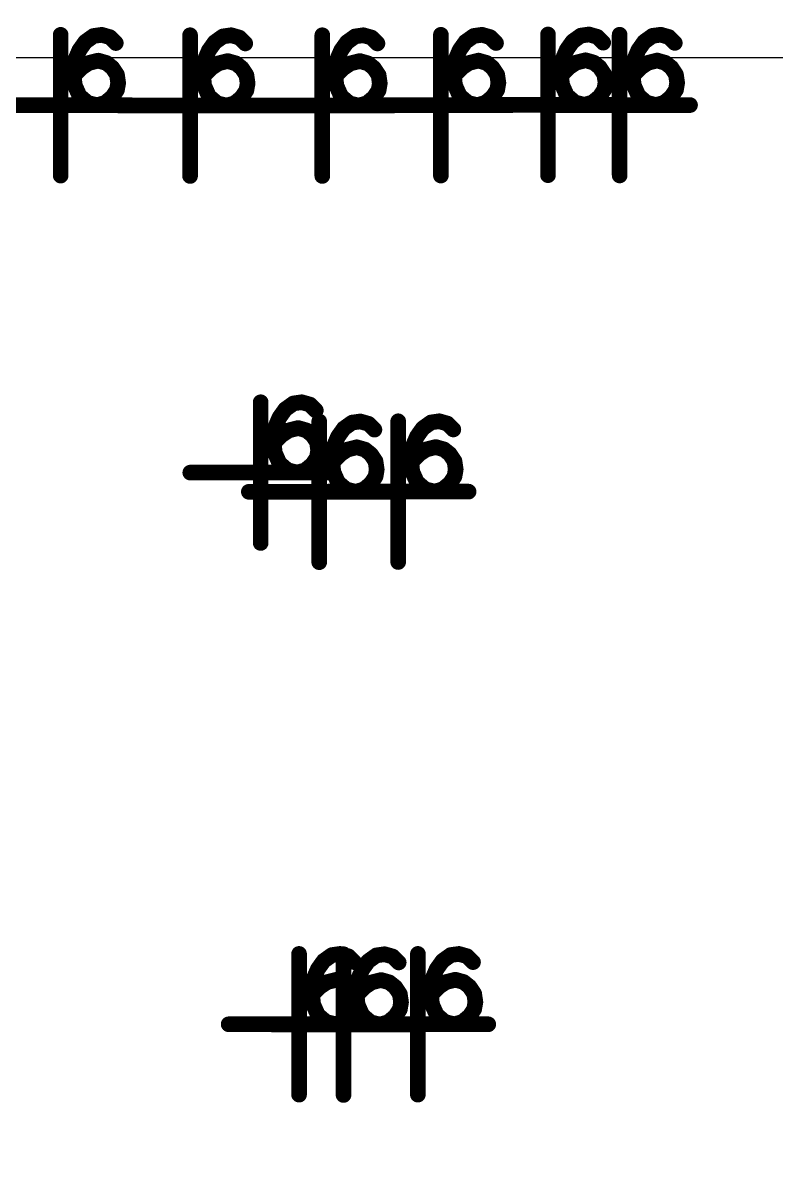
# Model space of a CAD drawing. Header units: millimetres. Extents: x 3362 to 3827, y -139 to 191.
# Drawn here: x 3596.77 to 3602.88, y 16.94 to 26.34 of the extents above; entities that cross this region are included whole.
import ezdxf

# ---------------------------------------------------------------- set-up
doc = ezdxf.new("R2010")
doc.units = ezdxf.units.MM
doc.header["$LTSCALE"] = 23.1
doc.layers.get('0').update_dxf_attribs({"linetype": 'CONTINUOUS'})

# ---------------------------------------------------------------- blocks, each defined once
blk = doc.blocks.new('PAD_R1')
at = {"const_width": 0.5}
blk.add_lwpolyline([(0.25, 0, 1), (-0.25, 0, 1)], format="xyb", close=True, dxfattribs=at)

msp = doc.modelspace()

# ---------------------------------------------------------------- linework, layer by layer
for points, const_width in [([(3597.3653, 26.304), (3597.3831, 26.1783)], 0.0672), ([(3597.4583, 26.2974), (3597.4235, 26.1753)], 0.0695), ([(3598.4161, 26.3007), (3598.4339, 26.175)], 0.0672), ([(3598.5091, 26.2941), (3598.4743, 26.172)], 0.0695), ([(3599.4895, 26.3007), (3599.5073, 26.175)], 0.0672), ([(3599.5825, 26.2941), (3599.5477, 26.172)], 0.0695), ([(3600.4522, 26.3043), (3600.4699, 26.1785)], 0.0672), ([(3600.5452, 26.2977), (3600.5103, 26.1755)], 0.0695), ([(3601.3219, 26.3071), (3601.3396, 26.1813)], 0.0672), ([(3601.4149, 26.3004), (3601.38, 26.1783)], 0.0695), ([(3601.9035, 26.305), (3601.9213, 26.1793)], 0.0672), ([(3601.9965, 26.2984), (3601.9617, 26.1763)], 0.0695), ([(3597.0742, 26.2459), (3597.0742, 25.1029)], 0.127), ([(3597.1987, 26.1923), (3597.3021, 26.1185)], 0.0818), ([(3597.2706, 26.2642), (3597.3445, 26.1609)], 0.0821), ([(3597.5431, 26.2478), (3597.4533, 26.158)], 0.0675), ([(3598.125, 26.2426), (3598.125, 25.0996)], 0.127), ([(3598.2495, 26.189), (3598.3529, 26.1152)], 0.0818), ([(3598.3214, 26.2609), (3598.3953, 26.1576)], 0.0821), ([(3598.5939, 26.2445), (3598.5041, 26.1547)], 0.0675), ([(3599.1984, 26.2426), (3599.1984, 25.0996)], 0.127), ([(3599.3229, 26.189), (3599.4263, 26.1152)], 0.0818), ([(3599.3948, 26.2609), (3599.4687, 26.1576)], 0.0821), ([(3599.6673, 26.2445), (3599.5775, 26.1547)], 0.0675), ([(3600.1611, 26.2461), (3600.1611, 25.1031)], 0.127), ([(3600.2856, 26.1926), (3600.3889, 26.1188)], 0.0818), ([(3600.3575, 26.2645), (3600.4313, 26.1612)], 0.0821), ([(3600.6299, 26.2481), (3600.5401, 26.1583)], 0.0675), ([(3601.0308, 26.2489), (3601.0308, 25.1059)], 0.127), ([(3601.1553, 26.1954), (3601.2586, 26.1216)], 0.0818), ([(3601.2272, 26.2673), (3601.301, 26.164)], 0.0821), ([(3601.4996, 26.2509), (3601.4098, 26.1611)], 0.0675), ([(3601.6125, 26.2469), (3601.6125, 25.1039)], 0.127), ([(3601.7369, 26.1933), (3601.8403, 26.1196)], 0.0818), ([(3601.8088, 26.2653), (3601.8827, 26.1619)], 0.0821), ([(3602.0813, 26.2488), (3601.9915, 26.159)], 0.0675), ([(3597.1539, 26.1138), (3597.2706, 26.0637)], 0.0727), ([(3598.2047, 26.1105), (3598.3214, 26.0604)], 0.0727), ([(3599.2781, 26.1105), (3599.3948, 26.0604)], 0.0727), ([(3600.2408, 26.1141), (3600.3575, 26.0639)], 0.0727), ([(3601.1105, 26.1169), (3601.2272, 26.0667)], 0.0727), ([(3601.6921, 26.1148), (3601.8089, 26.0647)], 0.0727), ([(3597.1294, 26.0277), (3597.255, 26.0084)], 0.0754), ([(3597.239, 26.051), (3597.3095, 25.9454)], 0.0687), ([(3597.3255, 26.0884), (3597.3563, 25.9652)], 0.0785), ([(3597.4299, 26.0878), (3597.395, 25.9657)], 0.0695), ([(3597.5093, 26.0477), (3597.4299, 25.9487)], 0.0609), ([(3598.1802, 26.0244), (3598.3058, 26.0051)], 0.0754), ([(3598.2898, 26.0477), (3598.3603, 25.9421)], 0.0687), ([(3598.3763, 26.0851), (3598.4071, 25.9619)], 0.0785), ([(3598.4806, 26.0845), (3598.4458, 25.9624)], 0.0695), ([(3598.5601, 26.0444), (3598.4807, 25.9454)], 0.0609), ([(3599.2536, 26.0244), (3599.3792, 26.0051)], 0.0754), ([(3599.3632, 26.0477), (3599.4337, 25.9421)], 0.0687), ([(3599.4497, 26.0851), (3599.4805, 25.9619)], 0.0785), ([(3599.5541, 26.0845), (3599.5192, 25.9624)], 0.0695), ([(3599.6335, 26.0444), (3599.5541, 25.9454)], 0.0609), ([(3600.2163, 26.028), (3600.3418, 26.0087)], 0.0754), ([(3600.3259, 26.0513), (3600.3963, 25.9456)], 0.0687), ([(3600.4124, 26.0886), (3600.4432, 25.9654)], 0.0785), ([(3600.5167, 26.0881), (3600.4819, 25.966)], 0.0695), ([(3600.5962, 26.048), (3600.5167, 25.9489)], 0.0609), ([(3601.086, 26.0308), (3601.2115, 26.0115)], 0.0754), ([(3601.1239, 25.9937), (3601.2137, 25.9039)], 0.0945), ([(3601.1956, 26.0541), (3601.266, 25.9484)], 0.0687), ([(3601.2821, 26.0914), (3601.3129, 25.9682)], 0.0785), ([(3601.3864, 26.0909), (3601.3516, 25.9688)], 0.0695), ([(3601.4659, 26.0508), (3601.3864, 25.9517)], 0.0609), ([(3601.6677, 26.0287), (3601.7932, 26.0095)], 0.0754), ([(3601.7773, 26.0521), (3601.8477, 25.9464)], 0.0687), ([(3601.8638, 26.0894), (3601.8945, 25.9662)], 0.0785), ([(3601.9681, 26.0889), (3601.9332, 25.9667)], 0.0695), ([(3602.0475, 26.0488), (3601.9681, 25.9497)], 0.0609), ([(3597.1218, 25.9783), (3597.2474, 25.959)], 0.0754), ([(3597.1674, 25.9906), (3597.2572, 25.9009)], 0.0945), ([(3597.5652, 25.9858), (3597.4596, 25.9154)], 0.0687), ([(3598.1726, 25.975), (3598.2982, 25.9557)], 0.0754), ([(3598.2182, 25.9873), (3598.308, 25.8976)], 0.0945), ([(3598.616, 25.9825), (3598.5104, 25.9121)], 0.0687), ([(3599.246, 25.975), (3599.3716, 25.9557)], 0.0754), ([(3599.2916, 25.9873), (3599.3814, 25.8976)], 0.0945), ([(3599.6894, 25.9825), (3599.5838, 25.9121)], 0.0687), ([(3600.2087, 25.9786), (3600.3342, 25.9593)], 0.0754), ([(3600.2542, 25.9909), (3600.344, 25.9011)], 0.0945), ([(3600.6521, 25.9861), (3600.5464, 25.9156)], 0.0687), ([(3601.0784, 25.9814), (3601.2039, 25.9621)], 0.0754), ([(3601.5218, 25.9888), (3601.4161, 25.9184)], 0.0687), ([(3601.6601, 25.9793), (3601.7856, 25.96)], 0.0754), ([(3601.7056, 25.9917), (3601.7954, 25.9019)], 0.0945), ([(3602.1034, 25.9868), (3601.9978, 25.9164)], 0.0687), ([(3597.1205, 25.8775), (3597.2469, 25.8903)], 0.0955), ([(3597.1495, 25.7677), (3597.2656, 25.8192)], 0.0939), ([(3597.5991, 25.8977), (3597.4734, 25.8795)], 0.0675), ([(3597.5989, 25.816), (3597.4736, 25.8372)], 0.058), ([(3598.1713, 25.8742), (3598.2977, 25.887)], 0.0955), ([(3598.2003, 25.7644), (3598.3164, 25.8159)], 0.0939), ([(3598.6499, 25.8944), (3598.5242, 25.8762)], 0.0675), ([(3598.6497, 25.8127), (3598.5244, 25.8339)], 0.058), ([(3599.2447, 25.8742), (3599.3711, 25.887)], 0.0955), ([(3599.2737, 25.7644), (3599.3898, 25.8159)], 0.0939), ([(3599.7233, 25.8944), (3599.5976, 25.8762)], 0.0675), ([(3599.7231, 25.8127), (3599.5978, 25.8339)], 0.058), ([(3600.2074, 25.8777), (3600.3337, 25.8906)], 0.0955), ([(3600.2364, 25.768), (3600.3525, 25.8195)], 0.0939), ([(3600.686, 25.8979), (3600.5603, 25.8798)], 0.0675), ([(3600.6857, 25.8163), (3600.5605, 25.8375)], 0.058), ([(3601.0771, 25.8805), (3601.2034, 25.8934)], 0.0955), ([(3601.1061, 25.7708), (3601.2222, 25.8223)], 0.0939), ([(3601.5557, 25.9007), (3601.43, 25.8826)], 0.0675), ([(3601.5554, 25.8191), (3601.4302, 25.8403)], 0.058), ([(3601.6588, 25.8785), (3601.7851, 25.8913)], 0.0955), ([(3601.6878, 25.7687), (3601.8038, 25.8203)], 0.0939), ([(3602.1373, 25.8987), (3602.0116, 25.8805)], 0.0675), ([(3602.1371, 25.8171), (3602.0119, 25.8382)], 0.058), ([(3597.2188, 25.6737), (3597.3013, 25.7702)], 0.0879), ([(3597.3161, 25.6223), (3597.3469, 25.7455)], 0.0785), ([(3597.4204, 25.6228), (3597.3854, 25.7449)], 0.0692), ([(3597.5053, 25.6683), (3597.4242, 25.766)], 0.0743), ([(3597.5652, 25.7343), (3597.4596, 25.8047)], 0.0687), ([(3598.2695, 25.6704), (3598.3521, 25.7669)], 0.0879), ([(3598.3669, 25.619), (3598.3977, 25.7422)], 0.0785), ([(3598.4712, 25.6195), (3598.4362, 25.7416)], 0.0692), ([(3598.5561, 25.665), (3598.475, 25.7627)], 0.0743), ([(3598.616, 25.731), (3598.5104, 25.8014)], 0.0687), ([(3599.343, 25.6704), (3599.4255, 25.7669)], 0.0879), ([(3599.4403, 25.619), (3599.4711, 25.7422)], 0.0785), ([(3599.5446, 25.6195), (3599.5096, 25.7416)], 0.0692), ([(3599.6295, 25.665), (3599.5484, 25.7627)], 0.0743), ([(3599.6894, 25.731), (3599.5838, 25.8014)], 0.0687), ([(3600.3056, 25.674), (3600.3882, 25.7705)], 0.0879), ([(3600.403, 25.6225), (3600.4338, 25.7457)], 0.0785), ([(3600.5072, 25.6231), (3600.4723, 25.7452)], 0.0692), ([(3600.5922, 25.6686), (3600.511, 25.7662)], 0.0743), ([(3600.6521, 25.7345), (3600.5464, 25.805)], 0.0687), ([(3601.1753, 25.6768), (3601.2579, 25.7733)], 0.0879), ([(3601.2727, 25.6253), (3601.3035, 25.7485)], 0.0785), ([(3601.3769, 25.6259), (3601.342, 25.748)], 0.0692), ([(3601.4619, 25.6714), (3601.3807, 25.769)], 0.0743), ([(3601.5218, 25.7373), (3601.4161, 25.8077)], 0.0687), ([(3601.757, 25.6748), (3601.8395, 25.7712)], 0.0879), ([(3601.8544, 25.6233), (3601.8852, 25.7465)], 0.0785), ([(3601.9586, 25.6239), (3601.9237, 25.7459)], 0.0692), ([(3602.0436, 25.6693), (3601.9624, 25.767)], 0.0743), ([(3602.1034, 25.7353), (3601.9978, 25.8057)], 0.0687), ([(3597.6457, 25.6744), (3596.5027, 25.6744)], 0.127), ([(3598.6965, 25.6711), (3597.5535, 25.6711)], 0.127), ([(3599.7699, 25.6711), (3598.6269, 25.6711)], 0.127), ([(3600.7326, 25.6746), (3599.5896, 25.6746)], 0.127), ([(3601.6023, 25.6774), (3600.4593, 25.6774)], 0.127), ([(3602.184, 25.6754), (3601.041, 25.6754)], 0.127), ([(3598.6981, 23.2624), (3598.6981, 22.1194)], 0.127), ([(3598.8944, 23.2808), (3598.9683, 23.1774)], 0.0821), ([(3598.9892, 23.3205), (3599.0069, 23.1948)], 0.0672), ([(3599.0821, 23.3139), (3599.0473, 23.1918)], 0.0695), ([(3598.8225, 23.2088), (3598.9259, 23.1351)], 0.0818), ([(3599.1669, 23.2643), (3599.0771, 23.1745)], 0.0675), ([(3598.7778, 23.1303), (3598.8945, 23.0802)], 0.0727), ([(3598.9494, 23.1049), (3598.9802, 22.9817)], 0.0785), ([(3599.0537, 23.1044), (3599.0188, 22.9822)], 0.0695), ([(3599.1735, 23.1064), (3599.1735, 21.9634)], 0.127), ([(3599.3699, 23.1248), (3599.4438, 23.0215)], 0.0821), ([(3599.4646, 23.1646), (3599.4824, 23.0388)], 0.0672), ([(3599.5576, 23.158), (3599.5228, 23.0358)], 0.0695), ([(3599.6424, 23.1084), (3599.5526, 23.0186)], 0.0675), ([(3599.8146, 23.1079), (3599.8146, 21.9649)], 0.127), ([(3600.011, 23.1263), (3600.0849, 23.023)], 0.0821), ([(3600.1057, 23.1661), (3600.1235, 23.0404)], 0.0672), ([(3600.1987, 23.1595), (3600.1639, 23.0373)], 0.0695), ([(3600.2835, 23.1099), (3600.1937, 23.0201)], 0.0675), ([(3598.7457, 22.9948), (3598.8712, 22.9755)], 0.0754), ([(3598.7533, 23.0442), (3598.8788, 23.025)], 0.0754), ([(3598.7912, 23.0072), (3598.881, 22.9174)], 0.0945), ([(3598.8629, 23.0676), (3598.9333, 22.9619)], 0.0687), ([(3599.1331, 23.0643), (3599.0537, 22.9652)], 0.0609), ([(3599.189, 23.0023), (3599.0834, 22.9319)], 0.0687), ([(3599.298, 23.0529), (3599.4014, 22.9791)], 0.0818), ([(3599.9391, 23.0544), (3600.0425, 22.9806)], 0.0818), ([(3598.7444, 22.894), (3598.8707, 22.9068)], 0.0955), ([(3599.2229, 22.9142), (3599.0972, 22.896)], 0.0675), ([(3599.2532, 22.9744), (3599.3699, 22.9242)], 0.0727), ([(3599.3383, 22.9116), (3599.4088, 22.8059)], 0.0687), ([(3599.4248, 22.9489), (3599.4556, 22.8257)], 0.0785), ([(3599.5292, 22.9484), (3599.4943, 22.8263)], 0.0695), ([(3599.6086, 22.9083), (3599.5292, 22.8092)], 0.0609), ([(3599.8943, 22.9759), (3600.011, 22.9258)], 0.0727), ([(3599.9794, 22.9131), (3600.0499, 22.8075)], 0.0687), ([(3600.0659, 22.9505), (3600.0967, 22.8273)], 0.0785), ([(3600.1703, 22.9499), (3600.1354, 22.8278)], 0.0695), ([(3600.2497, 22.9098), (3600.1703, 22.8108)], 0.0609), ([(3598.7734, 22.7842), (3598.8894, 22.8358)], 0.0939), ([(3599.189, 22.7508), (3599.0834, 22.8212)], 0.0687), ([(3599.2227, 22.8326), (3599.0975, 22.8537)], 0.058), ([(3599.2211, 22.8389), (3599.3467, 22.8196)], 0.0754), ([(3599.2287, 22.8883), (3599.3543, 22.869)], 0.0754), ([(3599.2667, 22.8512), (3599.3565, 22.7614)], 0.0945), ([(3599.6645, 22.8464), (3599.5589, 22.7759)], 0.0687), ([(3599.8622, 22.8404), (3599.9878, 22.8211)], 0.0754), ([(3599.8698, 22.8898), (3599.9954, 22.8705)], 0.0754), ([(3599.9078, 22.8527), (3599.9976, 22.7629)], 0.0945), ([(3600.3056, 22.8479), (3600.2, 22.7774)], 0.0687), ([(3599.2696, 22.6909), (3598.1266, 22.6909)], 0.127), ([(3598.8426, 22.6903), (3598.9251, 22.7867)], 0.0879), ([(3598.94, 22.6388), (3598.9708, 22.762)], 0.0785), ([(3599.0442, 22.6394), (3599.0093, 22.7614)], 0.0692), ([(3599.1292, 22.6848), (3599.048, 22.7825)], 0.0743), ([(3599.2198, 22.738), (3599.3462, 22.7509)], 0.0955), ([(3599.6984, 22.7582), (3599.5727, 22.7401)], 0.0675), ([(3599.8609, 22.7396), (3599.9873, 22.7524)], 0.0955), ([(3600.3395, 22.7598), (3600.2138, 22.7416)], 0.0675), ([(3599.2489, 22.6283), (3599.3649, 22.6798)], 0.0939), ([(3599.3181, 22.5343), (3599.4006, 22.6308)], 0.0879), ([(3599.6047, 22.5289), (3599.5235, 22.6266)], 0.0743), ([(3599.6645, 22.5948), (3599.5589, 22.6653)], 0.0687), ([(3599.6982, 22.6766), (3599.573, 22.6978)], 0.058), ([(3599.8899, 22.6298), (3600.006, 22.6813)], 0.0939), ([(3599.9592, 22.5358), (3600.0417, 22.6323)], 0.0879), ([(3600.2458, 22.5304), (3600.1646, 22.6281)], 0.0743), ([(3600.3056, 22.5963), (3600.2, 22.6668)], 0.0687), ([(3600.3393, 22.6781), (3600.2141, 22.6993)], 0.058), ([(3599.745, 22.5349), (3598.602, 22.5349)], 0.127), ([(3600.3861, 22.5364), (3599.2431, 22.5364)], 0.127), ([(3599.4154, 22.4828), (3599.4462, 22.606)], 0.0785), ([(3599.5197, 22.4834), (3599.4847, 22.6055)], 0.0692), ([(3600.0565, 22.4844), (3600.0873, 22.6076)], 0.0785), ([(3600.1608, 22.4849), (3600.1258, 22.607)], 0.0692), ([(3599.0097, 18.7826), (3599.0097, 17.6396)], 0.127), ([(3599.2061, 18.801), (3599.2799, 18.6976)], 0.0821), ([(3599.3008, 18.8407), (3599.3186, 18.715)], 0.0672), ([(3599.3709, 18.78), (3599.3709, 17.637)], 0.127), ([(3599.3938, 18.8341), (3599.3589, 18.712)], 0.0695), ([(3599.4785, 18.7845), (3599.3887, 18.6947)], 0.0675), ([(3599.5673, 18.7984), (3599.6411, 18.6951)], 0.0821), ([(3599.662, 18.8382), (3599.6798, 18.7125)], 0.0672), ([(3599.755, 18.8316), (3599.7201, 18.7094)], 0.0695), ([(3599.8397, 18.782), (3599.7499, 18.6922)], 0.0675), ([(3599.9744, 18.7826), (3599.9744, 17.6396)], 0.127), ([(3600.1708, 18.801), (3600.2446, 18.6976)], 0.0821), ([(3600.2655, 18.8407), (3600.2833, 18.715)], 0.0672), ([(3600.3585, 18.8341), (3600.3236, 18.712)], 0.0695), ([(3600.4432, 18.7845), (3600.3534, 18.6947)], 0.0675), ([(3599.1342, 18.729), (3599.2375, 18.6553)], 0.0818), ([(3599.4954, 18.7265), (3599.5987, 18.6527)], 0.0818), ([(3600.0989, 18.729), (3600.2022, 18.6553)], 0.0818), ([(3599.0894, 18.6505), (3599.2061, 18.6004)], 0.0727), ([(3599.1745, 18.5878), (3599.245, 18.4821)], 0.0687), ([(3599.261, 18.6251), (3599.2918, 18.5019)], 0.0785), ([(3599.3653, 18.6246), (3599.3305, 18.5024)], 0.0695), ([(3599.4448, 18.5845), (3599.3653, 18.4854)], 0.0609), ([(3599.4506, 18.648), (3599.5673, 18.5979)], 0.0727), ([(3599.5357, 18.5852), (3599.6061, 18.4796)], 0.0687), ([(3599.6222, 18.6226), (3599.653, 18.4994)], 0.0785), ([(3599.7265, 18.622), (3599.6917, 18.4999)], 0.0695), ([(3600.0541, 18.6505), (3600.1708, 18.6004)], 0.0727), ([(3600.1392, 18.5878), (3600.2097, 18.4821)], 0.0687), ([(3600.2257, 18.6251), (3600.2565, 18.5019)], 0.0785), ([(3600.33, 18.6246), (3600.2952, 18.5024)], 0.0695), ([(3600.4095, 18.5845), (3600.33, 18.4854)], 0.0609), ([(3599.0573, 18.515), (3599.1829, 18.4957)], 0.0754), ([(3599.0649, 18.5645), (3599.1905, 18.5452)], 0.0754), ([(3599.1029, 18.5274), (3599.1927, 18.4376)], 0.0945), ([(3599.5007, 18.5225), (3599.395, 18.4521)], 0.0687), ([(3599.4185, 18.5125), (3599.544, 18.4932)], 0.0754), ([(3599.4261, 18.5619), (3599.5516, 18.5426)], 0.0754), ([(3599.4641, 18.5248), (3599.5538, 18.435)], 0.0945), ([(3599.806, 18.5819), (3599.7265, 18.4829)], 0.0609), ([(3599.8619, 18.52), (3599.7562, 18.4495)], 0.0687), ([(3600.022, 18.515), (3600.1475, 18.4957)], 0.0754), ([(3600.0296, 18.5645), (3600.1551, 18.5452)], 0.0754), ([(3600.0676, 18.5274), (3600.1574, 18.4376)], 0.0945), ([(3600.4654, 18.5225), (3600.3597, 18.4521)], 0.0687), ([(3599.056, 18.4142), (3599.1824, 18.427)], 0.0955), ([(3599.4172, 18.4117), (3599.5435, 18.4245)], 0.0955), ([(3599.5346, 18.4344), (3599.4089, 18.4162)], 0.0675), ([(3599.8958, 18.4319), (3599.7701, 18.4137)], 0.0675), ([(3600.0207, 18.4142), (3600.1471, 18.427)], 0.0955), ([(3600.4993, 18.4344), (3600.3736, 18.4162)], 0.0675), ([(3599.085, 18.3044), (3599.2011, 18.356)], 0.0939), ([(3599.1542, 18.2105), (3599.2368, 18.3069)], 0.0879), ([(3599.4408, 18.205), (3599.3597, 18.3027)], 0.0743), ([(3599.5007, 18.271), (3599.395, 18.3414)], 0.0687), ([(3599.5344, 18.3528), (3599.4091, 18.3739)], 0.058), ([(3599.4462, 18.3019), (3599.5623, 18.3534)], 0.0939), ([(3599.5154, 18.2079), (3599.598, 18.3044)], 0.0879), ([(3599.802, 18.2025), (3599.7208, 18.3002)], 0.0743), ([(3599.8619, 18.2684), (3599.7562, 18.3389)], 0.0687), ([(3599.8955, 18.3502), (3599.7703, 18.3714)], 0.058), ([(3600.0497, 18.3044), (3600.1658, 18.356)], 0.0939), ([(3600.1189, 18.2105), (3600.2015, 18.3069)], 0.0879), ([(3600.4055, 18.205), (3600.3243, 18.3027)], 0.0743), ([(3600.4654, 18.271), (3600.3597, 18.3414)], 0.0687), ([(3600.499, 18.3528), (3600.3738, 18.3739)], 0.058), ([(3599.5812, 18.2111), (3598.4382, 18.2111)], 0.127), ([(3599.9424, 18.2085), (3598.7994, 18.2085)], 0.127), ([(3599.2516, 18.159), (3599.2824, 18.2822)], 0.0785), ([(3599.3559, 18.1596), (3599.3209, 18.2816)], 0.0692), ([(3600.5459, 18.2111), (3599.4029, 18.2111)], 0.127), ([(3599.6128, 18.1565), (3599.6436, 18.2797)], 0.0785), ([(3599.7171, 18.157), (3599.6821, 18.2791)], 0.0692), ([(3600.2163, 18.159), (3600.2471, 18.2822)], 0.0785), ([(3600.3206, 18.1596), (3600.2856, 18.2816)], 0.0692)]:
    msp.add_lwpolyline(points, dxfattribs=dict(const_width=const_width))
at = {"const_width": 0.0102}
msp.add_lwpolyline([(3613.171, 13.4595), (3613.171, 25.0594, 0.414215), (3612.171, 26.0594), (3581.1629, 26.0594, 0.202312), (3570.3468, 21.4963, -0.202309), (3569.2724, 21.0429), (3563.7726, 21.0429, -0.202309), (3562.6981, 21.4963, 0.202312), (3551.882, 26.0594), (3530.351, 26.0594, 0.414215), (3529.351, 25.0594), (3529.351, 13.4595, 0.414215), (3530.351, 12.4595), (3551.4675, 12.4595, -0.196013), (3553.2153, 11.7468, 0.196007), (3563.7726, 7.443), (3569.2724, 7.443, 0.196007), (3579.8297, 11.7468, -0.196013), (3581.5774, 12.4595), (3612.171, 12.4595, 0.414215)], format="xyb", close=True, dxfattribs=at)

# ---------------------------------------------------------------- block references
at = {"xscale": 0.127, "yscale": 0.127}
for p in [(3597.0742, 26.2459), (3597.2741, 26.1887), (3597.3409, 26.2365), (3597.4075, 26.2459), (3597.4743, 26.2268), (3597.522, 26.1791), (3598.125, 26.2426), (3598.3249, 26.1854), (3598.3917, 26.2332), (3598.4583, 26.2426), (3598.5251, 26.2235), (3598.5728, 26.1758), (3599.1984, 26.2426), (3599.3983, 26.1854), (3599.4651, 26.2332), (3599.5317, 26.2426), (3599.5985, 26.2235), (3599.6462, 26.1758), (3600.1611, 26.2461), (3600.361, 26.189), (3600.4278, 26.2367), (3600.4943, 26.2461), (3600.5612, 26.2271), (3600.6089, 26.1793), (3601.0308, 26.2489), (3601.2307, 26.1918), (3601.2975, 26.2395), (3601.364, 26.2489), (3601.4308, 26.2299), (3601.4786, 26.1821), (3601.6125, 26.2469), (3601.8124, 26.1897), (3601.8792, 26.2375), (3601.9457, 26.2469), (3602.0125, 26.2278), (3602.0603, 26.1801), (3597.2266, 26.1222), (3598.2774, 26.1189), (3599.3508, 26.1189), (3600.3135, 26.1224), (3601.1832, 26.1252), (3601.7649, 26.1232), (3597.1979, 26.0554), (3597.2457, 25.9792), (3597.3028, 26.0173), (3597.379, 26.0363), (3597.4458, 26.0173), (3597.4933, 25.9792), (3598.2487, 26.0521), (3598.3536, 26.014), (3598.4298, 26.033), (3598.4966, 26.014), (3599.3221, 26.0521), (3599.427, 26.014), (3599.5032, 26.033), (3599.57, 26.014), (3600.2848, 26.0556), (3600.3325, 25.9794), (3600.3897, 26.0175), (3600.4659, 26.0366), (3600.5327, 26.0175), (3600.5802, 25.9794), (3601.1545, 26.0584), (3601.2022, 25.9822), (3601.2594, 26.0203), (3601.3356, 26.0394), (3601.4024, 26.0203), (3601.4499, 25.9822), (3601.7362, 26.0564), (3601.7839, 25.9802), (3601.8411, 26.0183), (3601.9173, 26.0373), (3601.9841, 26.0183), (3602.0316, 25.9802), (3597.1789, 25.9314), (3597.1789, 25.9124), (3597.5314, 25.922), (3598.2297, 25.9281), (3598.2297, 25.9091), (3598.2965, 25.9759), (3598.5441, 25.9759), (3598.5822, 25.9187), (3599.3031, 25.9281), (3599.3031, 25.9091), (3599.3699, 25.9759), (3599.6175, 25.9759), (3599.6556, 25.9187), (3600.2657, 25.9317), (3600.2657, 25.9126), (3600.6183, 25.9223), (3601.1354, 25.9345), (3601.1354, 25.9154), (3601.488, 25.9251), (3601.7171, 25.9324), (3601.7171, 25.9134), (3602.0697, 25.923), (3597.1885, 25.8364), (3597.5314, 25.7981), (3597.5411, 25.8552), (3598.2393, 25.8331), (3598.5822, 25.7948), (3598.5919, 25.8519), (3599.3127, 25.8331), (3599.6556, 25.7948), (3599.6653, 25.8519), (3600.2754, 25.8367), (3600.6183, 25.7983), (3600.628, 25.8555), (3601.1451, 25.8395), (3601.488, 25.8011), (3601.4976, 25.8583), (3601.7268, 25.8374), (3602.0697, 25.7991), (3602.0793, 25.8562), (3597.2266, 25.7506), (3597.4933, 25.7409), (3598.2774, 25.7473), (3598.5441, 25.7376), (3599.3508, 25.7473), (3599.6175, 25.7376), (3600.3135, 25.7508), (3600.5802, 25.7412), (3601.1832, 25.7536), (3601.25, 25.6965), (3601.3927, 25.6965), (3601.4499, 25.744), (3601.7649, 25.7516), (3602.0316, 25.7419), (3597.2934, 25.6934), (3597.3696, 25.6744), (3597.4362, 25.6934), (3597.5535, 25.6711), (3597.6457, 25.6744), (3598.3442, 25.6901), (3598.4204, 25.6711), (3598.487, 25.6901), (3598.6269, 25.6711), (3598.6965, 25.6711), (3599.4176, 25.6901), (3599.4938, 25.6711), (3599.5604, 25.6901), (3599.5896, 25.6746), (3599.7699, 25.6711), (3600.3803, 25.6937), (3600.4565, 25.6746), (3600.4593, 25.6774), (3600.523, 25.6937), (3600.7326, 25.6746), (3601.041, 25.6754), (3601.3262, 25.6774), (3601.6023, 25.6774), (3601.8317, 25.6944), (3601.9079, 25.6754), (3601.9744, 25.6944), (3602.184, 25.6754), (3597.0742, 25.1029), (3598.125, 25.0996), (3599.1984, 25.0996), (3600.1611, 25.1031), (3601.0308, 25.1059), (3601.6125, 25.1039), (3598.6981, 23.2624), (3598.9648, 23.253), (3599.0313, 23.2624), (3598.898, 23.2052), (3599.0981, 23.2433), (3599.1459, 23.1956), (3598.8218, 23.0719), (3598.8505, 23.1387), (3599.1735, 23.1064), (3599.4402, 23.097), (3599.5068, 23.1064), (3599.5736, 23.0874), (3599.8146, 23.1079), (3600.0813, 23.0985), (3600.1479, 23.1079), (3600.2147, 23.0889), (3598.8695, 22.9957), (3598.9267, 23.0338), (3599.0029, 23.0528), (3599.0697, 23.0338), (3599.1172, 22.9957), (3599.3259, 22.9827), (3599.3734, 23.0493), (3599.6214, 23.0396), (3599.967, 22.9842), (3600.0145, 23.0508), (3600.2624, 23.0411), (3598.8027, 22.9479), (3598.8027, 22.9289), (3599.1553, 22.9385), (3599.2972, 22.9159), (3599.4021, 22.8778), (3599.4783, 22.8969), (3599.5451, 22.8778), (3599.9383, 22.9174), (3600.0432, 22.8793), (3600.1194, 22.8984), (3600.1862, 22.8793), (3598.8124, 22.8529), (3599.1553, 22.8146), (3599.1649, 22.8717), (3599.2782, 22.792), (3599.345, 22.8397), (3599.5926, 22.8397), (3599.6307, 22.7826), (3599.9193, 22.7935), (3599.9861, 22.8412), (3600.2337, 22.8412), (3600.2718, 22.7841), (3598.1266, 22.6909), (3598.8505, 22.7671), (3598.9173, 22.7099), (3598.9935, 22.6909), (3599.06, 22.7099), (3599.1172, 22.7574), (3599.2696, 22.6909), (3599.2782, 22.7729), (3599.2878, 22.697), (3599.6404, 22.7158), (3599.9193, 22.7744), (3599.9289, 22.6985), (3600.2815, 22.7173), (3599.3259, 22.6111), (3599.5926, 22.6015), (3599.6307, 22.6586), (3599.967, 22.6126), (3600.2337, 22.603), (3600.2718, 22.6601), (3598.602, 22.5349), (3599.2431, 22.5364), (3599.3927, 22.554), (3599.4689, 22.5349), (3599.5355, 22.554), (3599.745, 22.5349), (3600.0338, 22.5555), (3600.11, 22.5364), (3600.1766, 22.5555), (3600.3861, 22.5364), (3598.6981, 22.1194), (3599.1735, 21.9634), (3599.8146, 21.9649), (3599.0097, 18.7826), (3599.2764, 18.7732), (3599.343, 18.7826), (3599.3709, 18.78), (3599.4098, 18.7635), (3599.6376, 18.7706), (3599.7042, 18.78), (3599.771, 18.761), (3599.9744, 18.7826), (3600.2411, 18.7732), (3600.3077, 18.7826), (3600.3745, 18.7635), (3599.1621, 18.6589), (3599.2096, 18.7254), (3599.4575, 18.7158), (3599.5233, 18.6563), (3599.5708, 18.7229), (3599.8187, 18.7132), (3600.1268, 18.6589), (3600.1743, 18.7254), (3600.4222, 18.7158), (3599.1334, 18.5921), (3599.2383, 18.554), (3599.3145, 18.573), (3599.3813, 18.554), (3599.4946, 18.5895), (3599.5995, 18.5514), (3599.6757, 18.5705), (3599.7425, 18.5514), (3600.0981, 18.5921), (3600.203, 18.554), (3600.2792, 18.573), (3600.346, 18.554), (3599.1144, 18.4681), (3599.1812, 18.5159), (3599.4288, 18.5159), (3599.4669, 18.4587), (3599.4756, 18.4656), (3599.5424, 18.5133), (3599.79, 18.5133), (3600.0791, 18.4681), (3600.1459, 18.5159), (3600.3935, 18.5159), (3600.4316, 18.4587), (3599.1144, 18.4491), (3599.124, 18.3731), (3599.4756, 18.4465), (3599.4766, 18.3919), (3599.4852, 18.3706), (3599.8281, 18.4562), (3599.8378, 18.3894), (3600.0791, 18.4491), (3600.0887, 18.3731), (3600.4413, 18.3919), (3599.1621, 18.2873), (3599.4288, 18.2776), (3599.4669, 18.3348), (3599.5233, 18.2847), (3599.79, 18.2751), (3599.8281, 18.3322), (3600.1268, 18.2873), (3600.3935, 18.2776), (3600.4316, 18.3348), (3598.4382, 18.2111), (3598.7994, 18.2085), (3599.2289, 18.2301), (3599.3051, 18.2111), (3599.3717, 18.2301), (3599.4029, 18.2111), (3599.5812, 18.2111), (3599.5901, 18.2276), (3599.6663, 18.2085), (3599.7329, 18.2276), (3599.9424, 18.2085), (3600.1936, 18.2301), (3600.2698, 18.2111), (3600.3364, 18.2301), (3600.5459, 18.2111), (3599.0097, 17.6396), (3599.3709, 17.637), (3599.9744, 17.6396)]:
    msp.add_blockref('PAD_R1', p, dxfattribs=at)

doc.saveas('drawing.dxf')
